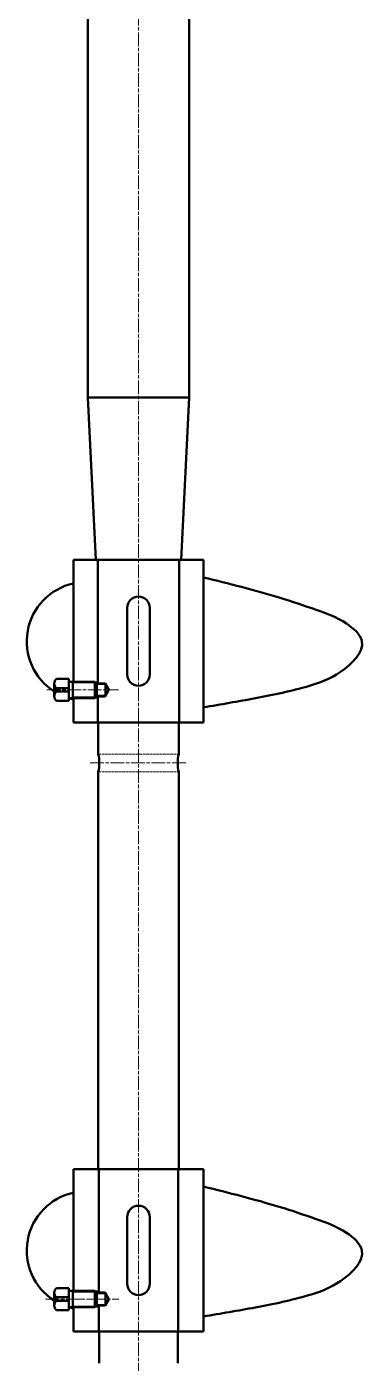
# Model space of a CAD drawing. Header units: millimetres. Extents: x 17368 to 100025, y -24769 to 12950.
# Drawn here: x 49337 to 49752, y -2617 to -971 of the extents above; entities that cross this region are included whole.
import ezdxf

# ---------------------------------------------------------------- set-up
doc = ezdxf.new("R2010")
doc.units = ezdxf.units.MM
doc.header["$LTSCALE"] = 2.8
for name, pattern in [('AM_ISO02W050', [7.5, 6, -1.5]), ('AM_ISO02W050x2', [3.75, 3, -0.75]), ('AM_ISO08W050', [18, 12, -1.5, 3, -1.5]), ('AM_ISO08W050x2', [9, 6, -0.75, 1.5, -0.75])]:
    doc.linetypes.add(name, pattern=pattern)
doc.layers.get('0').update_dxf_attribs({"lineweight": 50})
for name, color, linetype, lineweight in [('AM_0', 7, 'Continuous', 50), ('AM_0N', 7, 'Continuous', 50), ('AM_3N', 6, 'AM_ISO02W050', 15), ('AM_4N', 3, 'Continuous', 15), ('AM_7N', 4, 'AM_ISO08W050', 15), ('细实线', 5, 'Continuous', 15)]:
    doc.layers.add(name, color=color, linetype=linetype, lineweight=lineweight)

msp = doc.modelspace()

# ---------------------------------------------------------------- linework, layer by layer
for p, q in [((49422.1592, -1627.6577), (49412.1592, -1427.6577)), ((49537.1592, -1427.6577), (49527.1592, -1627.6577)), ((49394.6592, -1627.6577), (49426.6592, -1627.6577)), ((49394.6592, -1777.6577), (49394.6592, -1627.6577)), ((49422.1592, -1627.6577), (49527.1592, -1627.6577)), ((49424.6592, -1627.6577), (49524.6592, -1627.6577)), ((49424.6592, -1627.6577), (49424.6592, -1780.1577)), ((49522.6592, -1627.6577), (49554.6592, -1627.6577)), ((49524.6592, -1627.6577), (49524.6592, -1827.6577)), ((49554.6592, -1827.6577), (49554.6592, -1627.6577)), ((49460.6592, -1768.6577), (49460.6592, -1686.6577)), ((49488.6592, -1768.6577), (49488.6592, -1686.6577)), ((49424.6592, -1779.6577), (49433.6592, -1779.6577)), ((49433.6592, -1779.6577), (49438.278, -1787.6577)), ((49433.6592, -1779.6577), (49433.6592, -1780.1577)), ((49433.6592, -1795.6577), (49438.278, -1787.6577)), ((49394.6592, -1827.6577), (49394.6592, -1797.6577)), ((49424.6592, -1795.1577), (49424.6592, -1827.6577)), ((49424.6592, -1795.6577), (49433.6592, -1795.6577)), ((49433.6592, -1795.1577), (49433.6592, -1795.6577)), ((49394.6592, -1827.6577), (49426.6592, -1827.6577)), ((49424.6592, -1827.6577), (49524.6592, -1827.6577)), ((49425.1592, -1827.6577), (49425.1592, -1866.6577)), ((49522.6592, -1827.6577), (49554.6592, -1827.6577)), ((49524.1592, -1827.6577), (49524.1592, -1866.6577)), ((49425.1592, -1888.6577), (49425.1592, -2377.6577)), ((49524.1592, -1888.6577), (49524.1592, -2377.6577)), ((49394.6592, -2377.6577), (49426.6592, -2377.6577)), ((49394.6592, -2527.6577), (49394.6592, -2377.6577)), ((49425.6592, -2377.6577), (49523.6592, -2377.6577)), ((49425.6592, -2377.6577), (49425.6592, -2530.1577)), ((49522.6592, -2377.6577), (49554.6592, -2377.6577)), ((49523.6592, -2377.6577), (49523.6592, -2577.6577)), ((49554.6592, -2577.6577), (49554.6592, -2377.6577)), ((49460.6592, -2518.6577), (49460.6592, -2436.6577)), ((49488.6592, -2518.6577), (49488.6592, -2436.6577)), ((49425.6592, -2529.6577), (49433.6592, -2529.6577)), ((49433.6592, -2529.6577), (49438.278, -2537.6577)), ((49433.6592, -2529.6577), (49433.6592, -2530.1577)), ((49394.6592, -2577.6577), (49394.6592, -2547.6577)), ((49425.6592, -2545.1577), (49425.6592, -2577.6577)), ((49425.6592, -2545.6577), (49433.6592, -2545.6577)), ((49433.6592, -2545.6577), (49438.278, -2537.6577)), ((49433.6592, -2545.1577), (49433.6592, -2545.6577)), ((49394.6592, -2577.6577), (49426.6592, -2577.6577)), ((49425.6592, -2577.6577), (49523.6592, -2577.6577)), ((49426.1592, -2577.6577), (49426.1592, -2616.6577)), ((49522.6592, -2577.6577), (49554.6592, -2577.6577)), ((49523.1592, -2577.6577), (49523.1592, -2616.6577))]:
    msp.add_line(p, q)
for centre, radius, start, end in [((49422.6592, -1629.6577), 2, 0, 90), ((49526.6592, -1629.6577), 2, 90, 180), ((49410.11415, -1727.93585), 72.95495, 102.23033958, 237.53015905), ((49474.6592, -1686.6577), 14, 0, 180), ((49474.6592, -1768.6577), 14, 180, 0), ((49410.11415, -1727.93585), 72.95495, 253.13438205, 257.76966042), ((49376.8969, -1877.6577), 49.5, 347.16041159, 12.83958841), ((49572.4215, -1877.6577), 49.5, 167.16041159, 192.83958841), ((49410.11415, -2477.93585), 72.95495, 102.23033958, 237.53015905), ((49474.6592, -2436.6577), 14, 0, 180), ((49474.6592, -2518.6577), 14, 180, 0), ((49410.11415, -2477.93585), 72.95495, 253.13438205, 257.76966042)]:
    msp.add_arc(centre, radius, start, end)
for points in [[(49554.6592, -1649.1088), (49647.95102, -1674.10627), (49693.45605, -1689.09041), (49730.55397, -1706.03087), (49749.6592, -1727.6577), (49723.1869, -1765.46407), (49683.77571, -1782.99229), (49618.56736, -1797.88733), (49554.6592, -1809.1088)], [(49554.6592, -2399.1088), (49647.95102, -2424.10627), (49693.45605, -2439.09041), (49730.55397, -2456.03087), (49749.6592, -2477.6577), (49723.1869, -2515.46407), (49683.77571, -2532.99229), (49618.56736, -2547.88733), (49554.6592, -2559.1088)]]:
    msp.add_spline(points, degree=3)
at = {"layer": 'AM_0'}
for p, q in [((49537.1592, -481.6577), (49537.1592, -1427.6577)), ((49412.1592, -623.6577), (49412.1592, -1427.6577)), ((49412.1592, -1427.6577), (49537.1592, -1427.6577)), ((49412.1592, -1627.6577), (49537.1592, -1627.6577))]:
    msp.add_line(p, q, dxfattribs=at)
at = {"layer": 'AM_0N', "extrusion": (-1.22461e-16, -1, 0)}
for p, q in [((49373.64788, -1774.1077), (49388.94788, -1774.1077)), ((49373.64788, -1785.47428), (49388.94788, -1785.47428)), ((49373.64788, -1789.84112), (49388.94788, -1789.84112)), ((49421.08788, -1777.6577), (49388.94788, -1777.6577)), ((49433.94788, -1780.1577), (49423.58788, -1780.1577)), ((49373.64788, -1801.2077), (49388.94788, -1801.2077)), ((49421.08788, -1797.6577), (49388.94788, -1797.6577)), ((49433.94788, -1795.1577), (49423.58788, -1795.1577)), ((49373.64788, -2524.1077), (49388.94788, -2524.1077)), ((49421.08788, -2527.6577), (49388.94788, -2527.6577)), ((49433.94788, -2530.1577), (49423.58788, -2530.1577)), ((49373.64788, -2535.47428), (49388.94788, -2535.47428)), ((49373.64788, -2539.84112), (49388.94788, -2539.84112)), ((49421.08788, -2547.6577), (49388.94788, -2547.6577)), ((49433.94788, -2545.1577), (49423.58788, -2545.1577)), ((49373.64788, -2551.2077), (49388.94788, -2551.2077))]:
    msp.add_line(p, q, dxfattribs=at)
at = {"layer": 'AM_0N', "extrusion": (-1, 1.22461e-16, 0)}
for p, q in [((49388.94788, -1777.6577), (49388.94788, -1774.1077)), ((49370.94788, -1779.79099), (49370.94788, -1795.52441)), ((49373.64788, -1789.84112), (49373.64788, -1785.47428)), ((49388.94788, -1797.6577), (49388.94788, -1777.6577)), ((49393.94788, -1797.6577), (49393.94788, -1777.6577)), ((49421.08788, -1797.6577), (49421.08788, -1777.6577)), ((49423.58788, -1795.1577), (49423.58788, -1780.1577)), ((49433.94788, -1795.1577), (49433.94788, -1780.1577)), ((49388.94788, -1801.2077), (49388.94788, -1797.6577)), ((49370.94788, -2529.79099), (49370.94788, -2545.52441)), ((49388.94788, -2527.6577), (49388.94788, -2524.1077)), ((49388.94788, -2547.6577), (49388.94788, -2527.6577)), ((49393.94788, -2547.6577), (49393.94788, -2527.6577)), ((49421.08788, -2547.6577), (49421.08788, -2527.6577)), ((49423.58788, -2545.1577), (49423.58788, -2530.1577)), ((49433.94788, -2545.1577), (49433.94788, -2530.1577)), ((49373.64788, -2539.84112), (49373.64788, -2535.47428)), ((49388.94788, -2551.2077), (49388.94788, -2547.6577))]:
    msp.add_line(p, q, dxfattribs=at)
at = {"layer": 'AM_0N', "extrusion": (0.707107, 0.707107, 0)}
for p, q in [((49423.58788, -1780.1577), (49421.08788, -1777.6577)), ((49423.58788, -2530.1577), (49421.08788, -2527.6577))]:
    msp.add_line(p, q, dxfattribs=at)
at = {"layer": 'AM_0N'}
for p, q in [((49422.44088, -1779.0107), (49424.6592, -1779.0107)), ((49422.44088, -1796.3047), (49424.6592, -1796.3047)), ((49422.44088, -2529.0107), (49425.6592, -2529.0107)), ((49422.44088, -2546.3047), (49425.6592, -2546.3047))]:
    msp.add_line(p, q, dxfattribs=at)
at = {"layer": 'AM_0N', "extrusion": (-0.707107, 0.707107, 0)}
for p, q in [((49423.58788, -1795.1577), (49421.08788, -1797.6577)), ((49423.58788, -2545.1577), (49421.08788, -2547.6577))]:
    msp.add_line(p, q, dxfattribs=at)
at = {"layer": 'AM_0N'}
for centre, start, end in [((49378.27931, -1779.79099), 129.17736064, 180), ((49378.27931, -1779.79099), 180, 230.82263936), ((49378.27931, -1795.52441), 129.17736064, 180), ((49378.27931, -1795.52441), 180, 230.82263936), ((49378.27931, -2529.79099), 129.17736064, 180), ((49378.27931, -2529.79099), 180, 230.82263936), ((49378.27931, -2545.52441), 129.17736064, 180), ((49378.27931, -2545.52441), 180, 230.82263936)]:
    msp.add_arc(centre, 7.33144, start, end, dxfattribs=at)
at = {"layer": 'AM_3N', "linetype": 'AM_ISO02W050x2', "ltscale": 0.4}
for p, q in [((49425.1592, -1866.6577), (49524.1592, -1866.6577)), ((49425.1592, -1888.6577), (49524.1592, -1888.6577))]:
    msp.add_line(p, q, dxfattribs=at)
at = {"layer": 'AM_4N', "extrusion": (-1.22461e-16, -1, 0)}
for p, q in [((49422.44088, -1779.0107), (49393.94788, -1779.0107)), ((49422.44088, -1796.3047), (49393.94788, -1796.3047)), ((49422.44088, -2529.0107), (49393.94788, -2529.0107)), ((49422.44088, -2546.3047), (49393.94788, -2546.3047))]:
    msp.add_line(p, q, dxfattribs=at)
at = {"layer": 'AM_7N', "linetype": 'AM_ISO08W050x2'}
for p, q in [((49474.6592, -3540.1897), (49474.6592, 611.19002)), ((49362.003, -1787.6577), (49450.0387, -1787.6577)), ((49415.10245, -1877.6577), (49534.21595, -1877.6577)), ((49392.00705, -2537.6577), (49450.2648, -2537.6577))]:
    msp.add_line(p, q, dxfattribs=at)
at = {"layer": 'AM_7N', "linetype": 'AM_ISO08W050x2', "extrusion": (-1.22461e-16, -1, 0)}
msp.add_line((49427.58788, -2537.6577), (49360.2633, -2537.6577), dxfattribs=at)
at = {"layer": '细实线'}
for p, q in [((49421.08788, -1777.6577), (49424.6592, -1777.6577)), ((49421.08788, -1797.6577), (49424.6592, -1797.6577)), ((49421.08788, -2527.6577), (49425.6592, -2527.6577)), ((49421.08788, -2547.6577), (49425.6592, -2547.6577))]:
    msp.add_line(p, q, dxfattribs=at)

doc.saveas('drawing.dxf')
